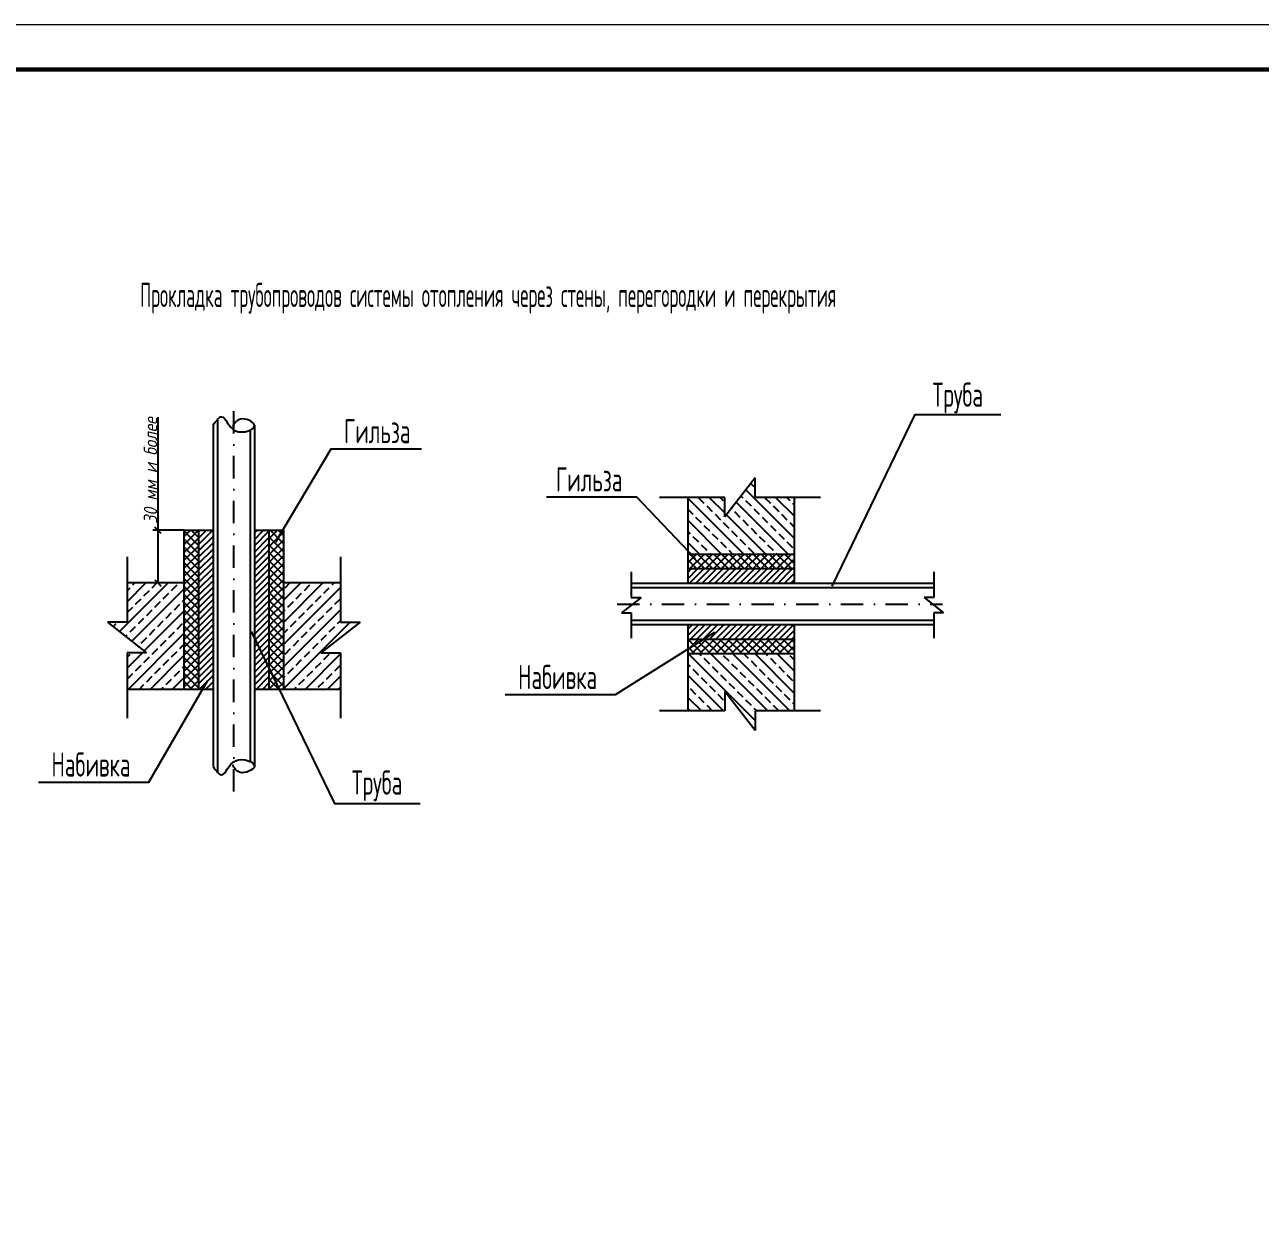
# Model space of a CAD drawing. Header units: millimetres. Extents: x -3929 to 624051, y 52832 to 514950.
# Drawn here: x 33107 to 46920, y 94032 to 107329 of the extents above; entities that cross this region are included whole.
import ezdxf
from ezdxf.enums import TextEntityAlignment as Align

# ---------------------------------------------------------------- set-up
doc = ezdxf.new("R2010")
doc.units = ezdxf.units.MM
doc.linetypes.add('DASHDOT', pattern=[1, 0.5, -0.25, 0, -0.25])
for name, color, linetype in [('9_Форматы', 7, 'Continuous'), ('выноски2', 1, 'Continuous'), ('Отопление', 30, 'Continuous')]:
    doc.layers.add(name, color=color, linetype=linetype)
doc.layers.add('ОВ-рамка', color=7, linetype='Continuous', lineweight=30)
doc.styles.add('DIMS', font='romans.shx', dxfattribs={"width": 0.5})
doc.styles.add('SVA_150', font='isocpeui.ttf', dxfattribs={"width": 0.85, "height": 150})
doc.dimstyles.new('SV_150', dxfattribs={"dimtxt": 150, "dimasz": 70, "dimexe": 60, "dimexo": 0, "dimgap": 10, "dimtad": 1, "dimdec": 0, "dimzin": 0, "dimdsep": 46, "dimtxsty": 'SVA_150', "dimblk": 'OBLIQUE', "dimcen": 1, "dimdle": 60, "dimadec": 0, "dimazin": 0, "dimtfac": 1, "dimtdec": 0, "dimtofl": 0, "dimtmove": 0, "dimatfit": 3, "dimldrblk": 'ARCHTICK', "dimfxl": 1, "dimtolj": 1, "dimtzin": 0, "dimlwd": 25, "dimlwe": 25, "dimarcsym": 0})
pattern_1 = [(45, (215321.6, 45598.96), (-123.74368, 123.74368), []), (45, (215445.34, 45598.96), (-123.74368, 123.74368), [87.5, -43.75])]
pattern_2 = [(315, (-13777.57, -79025.83), (123.74368, 123.74368), []), (315, (-13777.57, -79149.58), (123.74368, 123.74368), [87.5, -43.75])]
pattern_3 = [(315, (-13777.57, -79025.83), (44.194172, 44.194172), []), (45, (-13777.57, -79025.83), (-44.194172, 44.194172), [])]
pattern_4 = [(45, (215321.6, 45598.96), (-44.194172, 44.194172), []), (135, (215321.6, 45598.96), (-44.194172, -44.194172), [])]
pattern_5 = [(45, (256073.58, 57748.72), (-35.355338, 35.355338), [])]
pattern_6 = [(45, (256504.603, 57382.604), (-35.355338, 35.355338), [])]

# ---------------------------------------------------------------- blocks, each defined once
blk = doc.blocks.new('_Oblique')
at = {"color": 0, "linetype": 'ByBlock', "lineweight": -2}
blk.add_line((-0.5, -0.5), (0.5, 0.5), dxfattribs=at)
blk = doc.blocks.new('*D2981')
at = {"layer": 'Defpoints', "color": 0, "lineweight": 40, "transparency": 16777216}
for p in [(34888, 101678), (34598, 101089), (34888, 101089)]:
    blk.add_point(p, dxfattribs=at)
at = {"layer": 'выноски2', "color": 0, "lineweight": 25, "transparency": 16777216}
for p, q in [((34598, 101678), (34598, 102944)), ((34888, 101678), (34538, 101678)), ((34598, 101089), (34598, 101738)), ((34888, 101089), (34538, 101089))]:
    blk.add_line(p, q, dxfattribs=at)
at = {"layer": 'выноски2', "color": 0, "lineweight": 25, "transparency": 16777216, "xscale": 70, "yscale": 70, "zscale": 70}
for p, rotation in [((34598, 101678), 90), ((34598, 101089), 270)]:
    blk.add_blockref('_Oblique', p, dxfattribs=dict(at, rotation=rotation))
at = {"layer": 'выноски2', "color": 0, "transparency": 16777216, "insert": (34513, 102346), "char_height": 150, "attachment_point": 5, "rotation": 90, "style": 'SVA_150'}
blk.add_mtext('\\A1;30 мм и более', dxfattribs=at)
blk = doc.blocks.new('_ArchTick')
at = {"color": 0, "linetype": 'ByBlock', "const_width": 0.15}
blk.add_lwpolyline([(-0.5, -0.5), (0.5, 0.5)], dxfattribs=at)
blk = doc.blocks.new('*U2974')
at = {"layer": '9_Форматы', "color": 7, "linetype": 'Continuous', "lineweight": 9, "ltscale": 100}
blk.add_lwpolyline([(5, -5), (5, 415), (-886, 415), (-886, -5)], close=True, dxfattribs=at)
at = {"layer": '9_Форматы', "color": 7, "linetype": 'Continuous', "lineweight": 9, "ltscale": 100, "const_width": 0.5}
blk.add_lwpolyline([(0, 0), (0, 410), (-866, 410), (-866, 0)], close=True, dxfattribs=at)

msp = doc.modelspace()

# ---------------------------------------------------------------- hatches: boundary and pattern name
at = {"layer": 'Отопление', "linetype": 'Continuous', "lineweight": 25}
h = msp.add_hatch(dxfattribs=at)
h.set_pattern_fill('ANSI33', scale=699.999972, angle=270, style=0)
h.set_pattern_definition(pattern_2)
h.paths.add_polyline_path([(40933.135, 102045.28), (40523.05, 102045.28), (40523.05, 101408.267), (41712.647, 101408.267), (41712.647, 102045.28), (41273.53, 102045.28), (41273.53, 102263.397), (40933.135, 101827.164)])
h = msp.add_hatch(dxfattribs=at)
h.set_pattern_fill('ANSI37', scale=499.99998, style=0)
h.set_pattern_definition(pattern_4)
h.paths.add_polyline_path([(34887.501, 99899.577), (35050.22, 99899.577), (35050.22, 101678.072), (34887.501, 101678.072)])
h = msp.add_hatch(dxfattribs=at)
h.set_pattern_fill('ANSI31', scale=399.999984, style=0)
h.set_pattern_definition(pattern_6)
h.paths.add_polyline_path([(35050.22, 99899.577), (35212.939, 99899.577), (35212.939, 101678.072), (35050.22, 101678.072)])
h = msp.add_hatch(dxfattribs=at)
h.set_pattern_fill('ANSI31', scale=399.999984, style=0)
h.set_pattern_definition(pattern_6)
h.paths.add_polyline_path([(35674.848, 101678.072), (35674.918, 99899.577), (35837.521, 99899.577), (35837.552, 101678.072)])
h = msp.add_hatch(dxfattribs=at)
h.set_pattern_fill('ANSI37', scale=499.99998, style=0)
h.set_pattern_definition(pattern_4)
h.paths.add_polyline_path([(36000.271, 101678.072), (35837.552, 101678.072), (35837.521, 99899.577), (36000.24, 99899.577)])
h = msp.add_hatch(dxfattribs=at)
h.set_pattern_fill('ANSI37', scale=499.99998, angle=270, style=0)
h.set_pattern_definition(pattern_3)
h.paths.add_polyline_path([(40523.05, 101408.267), (40523.05, 101245.548), (41712.647, 101245.548), (41712.647, 101408.267)])
h = msp.add_hatch(dxfattribs=at)
h.set_pattern_fill('ANSI31', scale=399.999984, style=0)
h.set_pattern_definition(pattern_5)
h.paths.add_polyline_path([(40523.05, 101082.829), (41712.647, 101082.829), (41712.647, 101245.548), (40523.05, 101245.548)])
h = msp.add_hatch(dxfattribs=at)
h.set_pattern_fill('ANSI33', scale=699.999972, style=0)
h.set_pattern_definition(pattern_1)
h.paths.add_polyline_path([(34032.371, 100650.057), (34468.605, 100309.662), (34250.488, 100309.662), (34250.488, 99899.577), (34887.501, 99899.577), (34887.501, 101089.174), (34250.488, 101089.174), (34250.488, 100650.057)])
h = msp.add_hatch(dxfattribs=at)
h.set_pattern_fill('ANSI33', scale=699.999972, style=0)
h.set_pattern_definition(pattern_1)
h.paths.add_polyline_path([(36000.261, 101089.174), (36000.24, 99899.577), (36637.254, 99899.577), (36637.254, 100309.662), (36419.137, 100309.662), (36855.37, 100650.057), (36637.254, 100650.057), (36637.254, 101089.174)])
h = msp.add_hatch(dxfattribs=at)
h.set_pattern_fill('ANSI31', scale=399.999984, style=0)
h.set_pattern_definition(pattern_5)
h.paths.add_polyline_path([(41712.647, 100620.897), (40523.05, 100620.85), (40523.05, 100458.247), (41712.647, 100458.247)])
h = msp.add_hatch(dxfattribs=at)
h.set_pattern_fill('ANSI37', scale=499.99998, angle=270, style=0)
h.set_pattern_definition(pattern_3)
h.paths.add_polyline_path([(40523.05, 100458.247), (40523.05, 100295.528), (41712.647, 100295.528), (41712.647, 100458.247)])
h = msp.add_hatch(dxfattribs=at)
h.set_pattern_fill('ANSI33', scale=699.999972, angle=270, style=0)
h.set_pattern_definition(pattern_2)
h.paths.add_polyline_path([(40523.05, 99658.515), (40933.135, 99658.515), (40933.135, 99876.632), (41273.53, 99440.398), (41273.53, 99658.515), (41712.647, 99658.515), (41712.647, 100295.528), (40523.05, 100295.528)])

# ---------------------------------------------------------------- linework, layer by layer
at = {"layer": 'выноски2', "color": 7}
for points in [[(42132.219, 101051.729), (43062.775, 102973.955), (44019.593, 102973.955)], [(40607.526, 101357.692), (39949.984, 102048.893), (38941.505, 102048.893)], [(40819.051, 100535.937), (39707.421, 99837.707), (38477.943, 99837.707)]]:
    msp.add_lwpolyline(points, dxfattribs=at)
at = {"layer": 'выноски2', "color": 7, "elevation": 10344.704}
for points in [[(35915.403, 101547.12), (36533.738, 102588.75), (37542.216, 102588.75)], [(35639.887, 100545.835), (36570.443, 98623.609), (37527.261, 98623.609)], [(35144.836, 99991.675), (34490.632, 98859.829), (33261.154, 98859.829)]]:
    msp.add_lwpolyline(points, dxfattribs=at)
at = {"layer": 'Отопление', "color": 7, "linetype": 'Continuous'}
for p, q in [((41273.53, 102263.397), (40933.135, 101827.164)), ((41273.53, 102045.28), (41273.53, 102263.397)), ((40933.135, 101827.164), (40933.135, 102045.28)), ((39997.113, 100926.837), (39778.997, 100756.64)), ((43161.648, 100926.837), (43379.765, 100756.64)), ((43270.706, 100926.837), (43161.648, 100926.837)), ((39778.997, 100756.64), (39888.055, 100756.64)), ((43379.765, 100756.64), (43270.706, 100756.64)), ((34032.371, 100650.057, 10344.704), (34468.605, 100309.662, 10344.704)), ((34250.488, 100650.057, 10344.704), (34032.371, 100650.057, 10344.704)), ((36855.37, 100650.057, 10344.704), (36419.137, 100309.662, 10344.704)), ((36637.254, 100650.057, 10344.704), (36855.37, 100650.057, 10344.704)), ((34468.605, 100309.662, 10344.704), (34250.488, 100309.662, 10344.704)), ((36419.137, 100309.662, 10344.704), (36637.254, 100309.662, 10344.704)), ((40933.135, 99876.632), (40933.135, 99658.515)), ((41273.53, 99440.398), (40933.135, 99876.632)), ((41273.53, 99658.515), (41273.53, 99440.398))]:
    msp.add_line(p, q, dxfattribs=at)
at = {"layer": 'Отопление', "color": 7, "linetype": 'Continuous', "lineweight": 25}
msp.add_line((39888.055, 100926.837), (39997.113, 100926.837), dxfattribs=at)
at = {"layer": 'Отопление', "color": 7, "linetype": 'DASHDOT', "lineweight": 25, "ltscale": 500, "elevation": 10344.704}
msp.add_lwpolyline([(35443.871, 98757.906), (35443.871, 103221.929)], dxfattribs=at)
at = {"layer": 'Отопление', "color": 7, "linetype": 'Continuous', "elevation": 10344.704}
for points in [[(35260.598, 102926.129), (35260.598, 98964.566)], [(35212.939, 102853.841), (35212.939, 99036.854)], [(35627.143, 102798.264), (35627.143, 99092.431)], [(35674.802, 102853.841), (35674.952, 99039.929)], [(34887.501, 101678.072), (35212.939, 101678.072)], [(34887.501, 101678.072), (34887.501, 99899.577)], [(35050.22, 101678.072), (35050.22, 99899.577)], [(35674.833, 101678.072), (36000.271, 101678.072)], [(35837.552, 101678.072), (35837.521, 99899.577)], [(36000.271, 101678.072), (36000.24, 99899.577)], [(34250.488, 101380.881), (34250.488, 100650.057)], [(36637.254, 101380.881), (36637.254, 100650.057)], [(34887.501, 101089.174), (34250.488, 101089.174)], [(36637.254, 101089.174), (36000.24, 101089.174)], [(34250.488, 100309.662), (34250.488, 99578.838)], [(36637.254, 100309.662), (36637.254, 99578.838)], [(35212.939, 99899.577), (34250.488, 99899.577)], [(36637.254, 99899.577), (35674.802, 99899.577)]]:
    msp.add_lwpolyline(points, dxfattribs=at)
at = {"layer": 'Отопление', "color": 7, "linetype": 'Continuous'}
for points in [[(40933.135, 102045.28), (40202.311, 102045.28)], [(40523.05, 101082.829), (40523.05, 102045.28)], [(42004.354, 102045.28), (41273.53, 102045.28)], [(41712.647, 101082.829), (41712.647, 102045.28)], [(41712.647, 101408.267), (40523.05, 101408.267)], [(39888.055, 101212.012), (39888.055, 100926.837)], [(41712.647, 101245.548), (40523.05, 101245.548)], [(43270.706, 101212.012), (43270.706, 100926.837)], [(43270.706, 101082.829), (39888.055, 101082.829)], [(43270.706, 101035.17), (39888.055, 101035.17)], [(39888.055, 100756.64), (39888.055, 100471.465)], [(43270.706, 100756.64), (43270.706, 100471.465)], [(43270.706, 100668.625), (39888.055, 100668.625)], [(43270.706, 100620.958), (39888.055, 100620.825)], [(40523.05, 99658.515), (40523.05, 100620.966)], [(41712.647, 99658.515), (41712.647, 100620.966)], [(41712.647, 100458.247), (40523.05, 100458.247)], [(41712.647, 100295.528), (40523.05, 100295.528)], [(40933.135, 99658.515), (40202.311, 99658.515)], [(42004.354, 99658.515), (41273.53, 99658.515)]]:
    msp.add_lwpolyline(points, dxfattribs=at)
at = {"layer": 'Отопление', "color": 7, "linetype": 'DASHDOT', "lineweight": 25, "ltscale": 500}
msp.add_lwpolyline([(39730.782, 100851.898), (43366.115, 100851.898)], dxfattribs=at)
at = {"layer": 'Отопление', "color": 7, "linetype": 'Continuous'}
for points, start_tangent in [([(35212.939, 102853.841, 10344.704), (35306.312, 102947.214, 10344.704), (35465.166, 102788.36, 10344.704), (35674.802, 102853.841, 10344.704), (35513.979, 102919.181, 10344.704), (35428.067, 102833.269, 10344.704)], (-0.981033001, 0.193840789)), ([(35212.939, 99036.854, 10344.704), (35306.312, 98943.481, 10344.704), (35465.166, 99102.335, 10344.704), (35674.802, 99036.854, 10344.704), (35513.979, 98971.514, 10344.704), (35428.067, 99057.426, 10344.704)], (-0.981033001, -0.193840789))]:
    msp.add_spline(points, degree=3, dxfattribs=dict(at, start_tangent=start_tangent))

# ---------------------------------------------------------------- block references
at = {"layer": 'ОВ-рамка', "ltscale": 100, "transparency": 33554687, "xscale": 100, "yscale": 100, "zscale": 100}
msp.add_blockref('*U2974', (100531.237, 65829.189, 576.986), dxfattribs=at)

# ---------------------------------------------------------------- texts
at = {"layer": 'выноски2', "color": 7, "style": 'DIMS', "width": 0.6}
for s, p in [('Труба', (43538.308, 103193.249)), ('Гильза', (37048.19, 102786.319, 10344.704)), ('Гильза', (39417.198, 102246.462)), ('Набивка', (39064.608, 100037.789)), ('Набивка', (33847.819, 99059.912, 10344.704)), ('Труба', (37045.976, 98857.957, 10344.704))]:
    msp.add_text(s, height=270, dxfattribs=at).set_placement(p, align=Align.MIDDLE_CENTER)
at = {"layer": 'выноски2', "color": 7, "insert": (38288.233, 104271.364, 10344.704), "char_height": 270, "width": 9760.75416, "attachment_point": 5, "style": 'DIMS'}
msp.add_mtext('Прокладка трубопроводов системы отопления через стены, перегородки и перекрытия', dxfattribs=at)

# ---------------------------------------------------------------- dimensions: what is measured, and where the dimension line sits
at = {"layer": 'выноски2', "color": 7}
dim = msp.add_linear_dim(base=(34597.932, 101089.174, 10344.704), p1=(34887.501, 101678.072, 10344.704), p2=(34887.501, 101089.174, 10344.704), angle=90, text='30 мм и более', dimstyle='SV_150', dxfattribs=at)
dim.commit()
dim.dimension.update_dxf_attribs({"geometry": '*D2981', "text_midpoint": (34597.932, 102346.117, 10344.704), "dimtype": 160})

doc.saveas('drawing.dxf')
